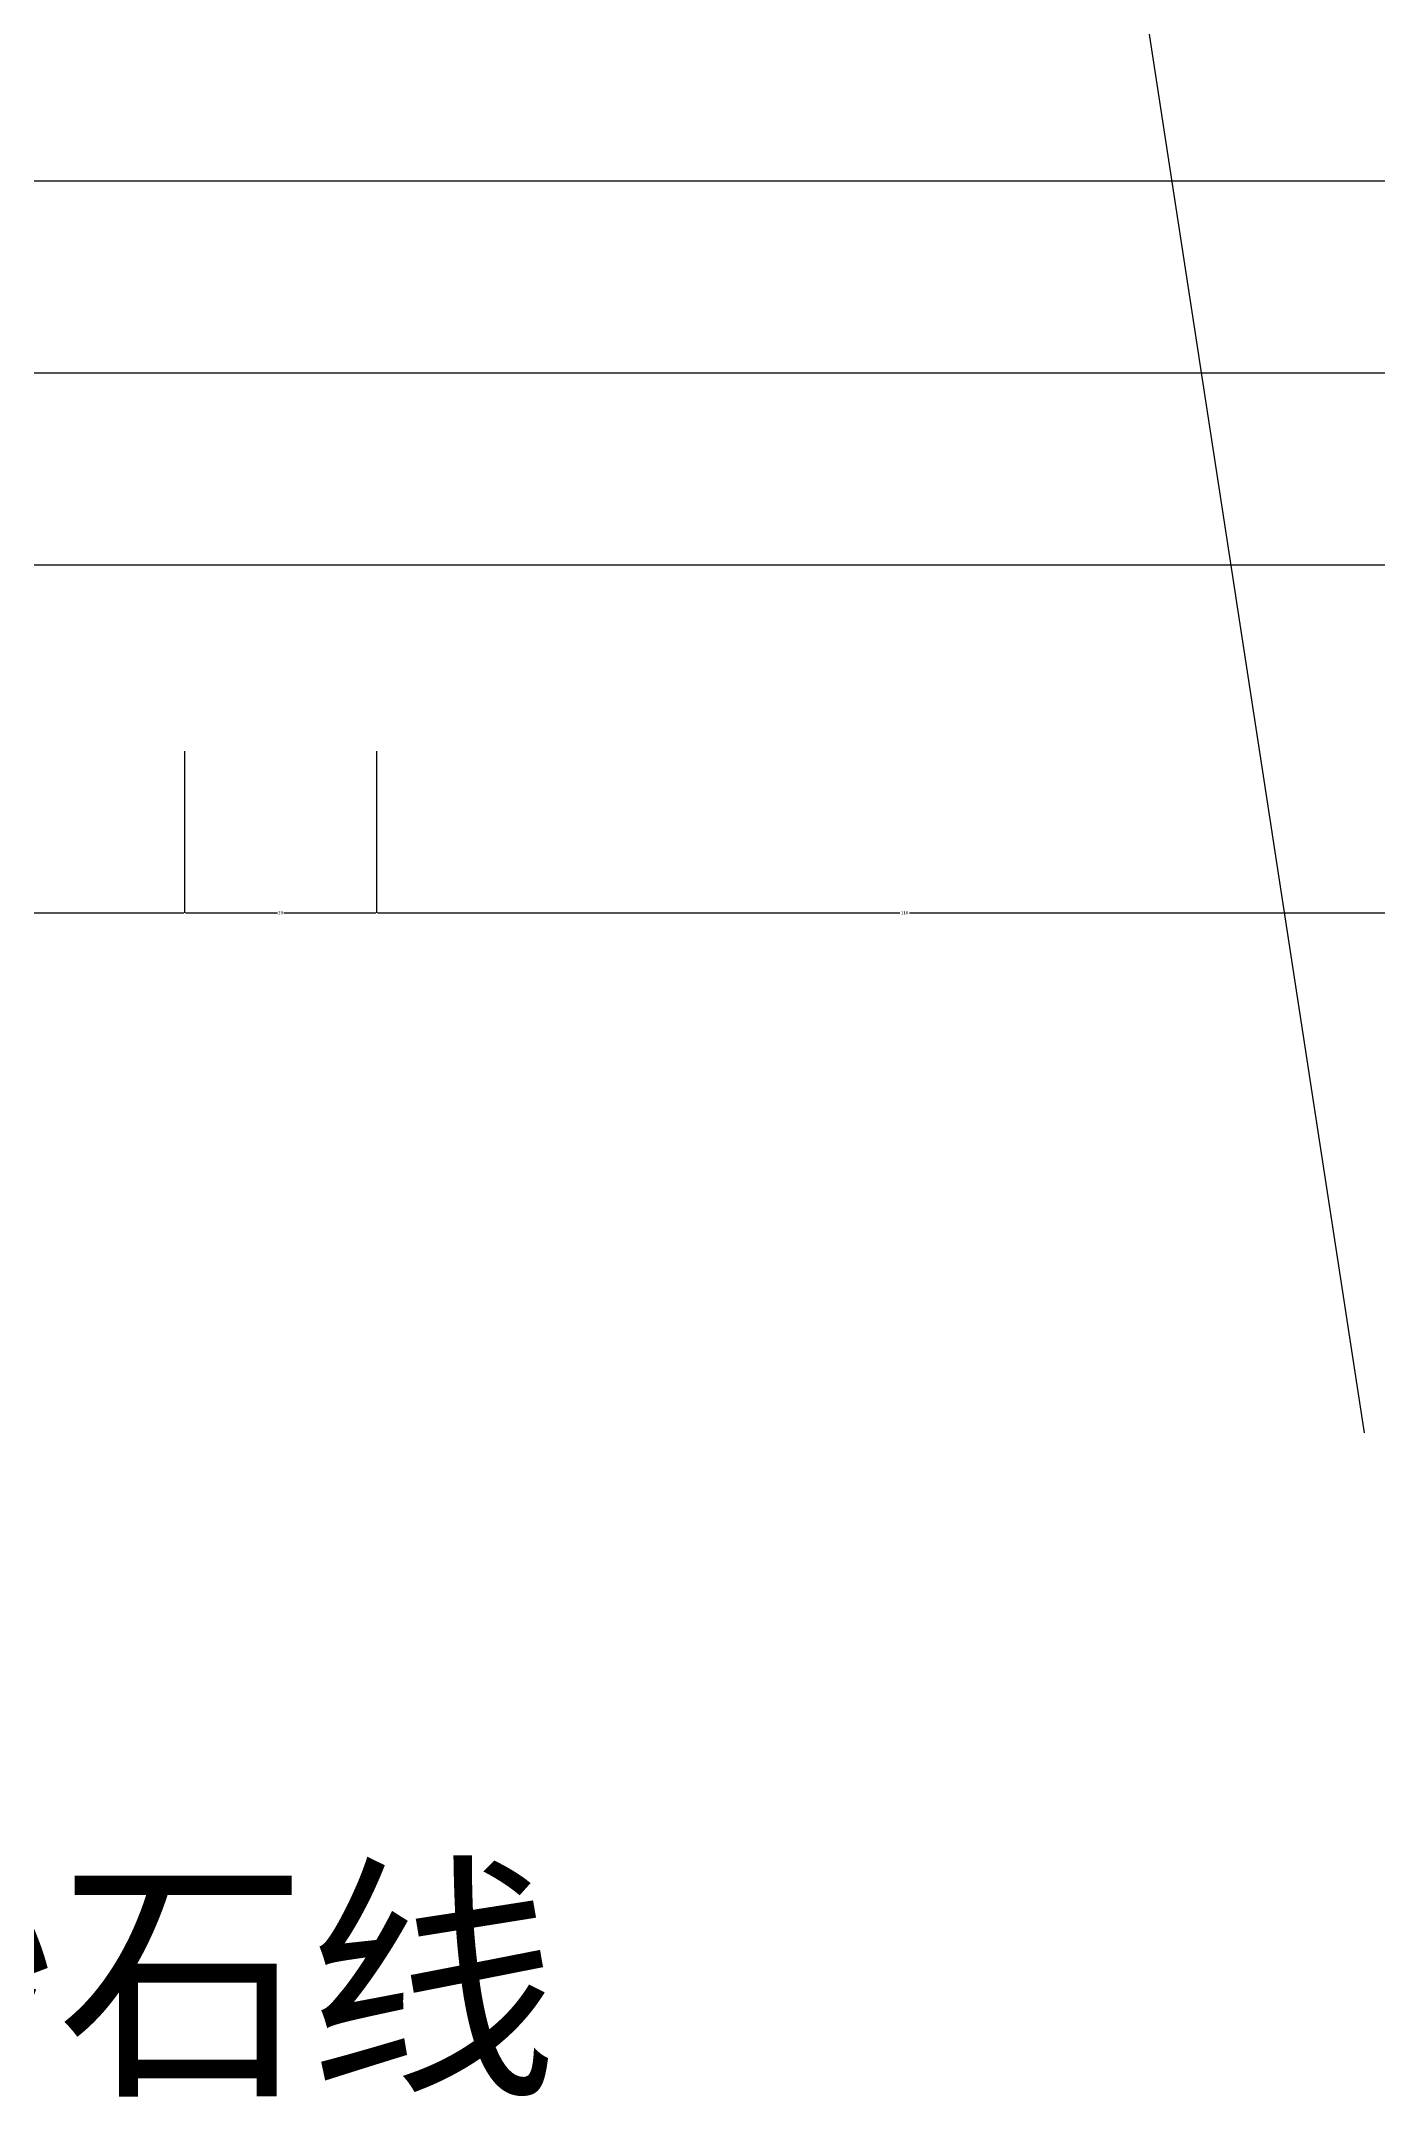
# Model space of a CAD drawing. Header units: metres. Extents: x 257 to 5327, y 365 to 7077.
# Drawn here: x 1236 to 1653, y 365 to 1007 of the extents above; entities that cross this region are included whole.
import ezdxf

# ---------------------------------------------------------------- set-up
doc = ezdxf.new("R2010")
doc.units = ezdxf.units.M
for name, color, linetype in [('4', 4, 'Continuous'), ('7', 7, 'Continuous'), ('DIM', 3, 'Continuous'), ('TEXT', 3, 'Continuous')]:
    doc.layers.add(name, color=color, linetype=linetype)
doc.dimstyles.get("Standard").update_dxf_attribs({"dimtxt": 2.5, "dimasz": 2.5, "dimexe": 1.25, "dimexo": 0.625, "dimtad": 1, "dimcen": 2.5, "dimazin": 3, "dimtfac": 1, "dimtmove": 0, "dimatfit": 3})

# ---------------------------------------------------------------- blocks, each defined once
blk = doc.blocks.new('*D11')
for p, q in [((1160.52, 785.48), (1160.52, 734.97)), ((1280.52, 785.48), (1280.52, 734.97)), ((1160.77, 734.97), (1219.52, 734.97)), ((1221.52, 734.97), (1280.27, 734.97))]:
    blk.add_line(p, q)
at = {"layer": 'Defpoints'}
for p in [(1160.52, 785.48), (1280.52, 785.48), (1160.52, 734.97)]:
    blk.add_point(p, dxfattribs=at)
at = {"layer": 'DIM', "insert": (1220.52, 734.97), "char_height": 1, "attachment_point": 5}
blk.add_mtext('40', dxfattribs=at)
blk = doc.blocks.new('*D28')
for p, q in [((1340.52, 785.48), (1340.52, 734.97)), ((1670.52, 785.48), (1670.52, 734.97)), ((1340.77, 734.97), (1504.02, 734.97)), ((1507.02, 734.97), (1670.27, 734.97))]:
    blk.add_line(p, q)
at = {"layer": 'Defpoints'}
for p in [(1340.52, 785.48), (1670.52, 785.48), (1340.52, 734.97)]:
    blk.add_point(p, dxfattribs=at)
at = {"layer": 'DIM', "insert": (1505.52, 734.97), "char_height": 1, "attachment_point": 5}
blk.add_mtext('110', dxfattribs=at)
blk = doc.blocks.new('*D29')
for p, q in [((1280.52, 785.48), (1280.52, 734.97)), ((1340.52, 785.48), (1340.52, 734.97)), ((1280.77, 734.97), (1309.52, 734.97)), ((1311.52, 734.97), (1340.27, 734.97))]:
    blk.add_line(p, q)
at = {"layer": 'Defpoints'}
for p in [(1280.52, 785.48), (1340.52, 785.48), (1280.52, 734.97)]:
    blk.add_point(p, dxfattribs=at)
at = {"layer": 'DIM', "insert": (1310.52, 734.97), "char_height": 1, "attachment_point": 5}
blk.add_mtext('20', dxfattribs=at)

msp = doc.modelspace()

# ---------------------------------------------------------------- linework, layer by layer
at = {"layer": '4'}
msp.add_line((693.83, 843.69), (2331.21, 843.69), dxfattribs=at)
at = {"layer": '7'}
for p, q in [((721.45, 963.69), (2310.1, 963.69)), ((707.64, 903.69), (2320.65, 903.69))]:
    msp.add_line(p, q, dxfattribs=at)

# ---------------------------------------------------------------- texts
at = {"layer": 'TEXT'}
msp.add_text('黑金砂石线', height=60, dxfattribs=at).set_placement((1006.97, 371.52))

# ---------------------------------------------------------------- dimensions: what is measured, and where the dimension line sits
at = {"layer": 'DIM'}
for base, p1, p2, text, picture, middle in [((1160.52, 734.97), (1160.52, 785.48), (1280.52, 785.48), '40', '*D11', (1220.52, 734.97)), ((1280.52, 734.97), (1280.52, 785.48), (1340.52, 785.48), '20', '*D29', (1310.52, 734.97)), ((1340.52, 734.97), (1340.52, 785.48), (1670.52, 785.48), '110', '*D28', (1505.52, 734.97))]:
    dim = msp.add_linear_dim(base=base, p1=p1, p2=p2, text=text, dimstyle='Standard', dxfattribs=at)
    dim.commit()
    dim.dimension.update_dxf_attribs({"geometry": picture, "text_midpoint": middle})

# ---------------------------------------------------------------- leaders
msp.add_leader([(1575.35, 1052.08), (1649.15, 572.41)], dimstyle='Standard', dxfattribs=at)

doc.saveas('drawing.dxf')
